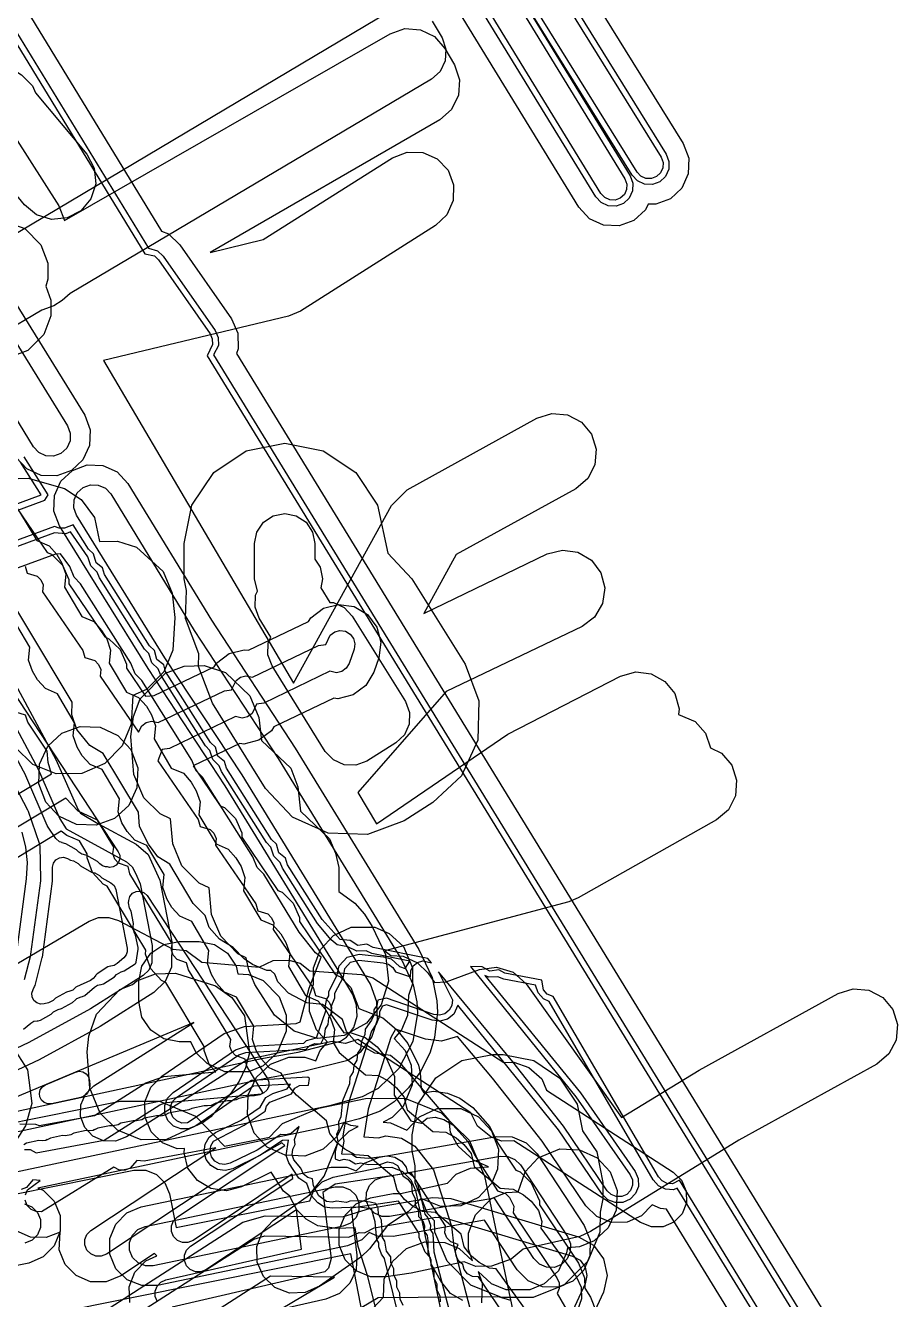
# Model space of a CAD drawing. Header units: metres. Extents: x 3158 to 3711, y 9867 to 11440.
# Drawn here: x 3668 to 3711.4, y 11288.4 to 11351.9 of the extents above; entities that cross this region are included whole.
import ezdxf

# ---------------------------------------------------------------- set-up
doc = ezdxf.new("R2010")
doc.units = ezdxf.units.M
for name, color, linetype in [('AI_GREENING_ALLOWED_ZONE', 4, 'Continuous'), ('AI_GREENING_EXCLUSIONS', 1, 'Continuous'), ('AI_GREENING_LAWN', 82, 'Continuous')]:
    doc.layers.add(name, color=color, linetype=linetype)

msp = doc.modelspace()

# ---------------------------------------------------------------- linework, layer by layer
at = {"layer": 'AI_GREENING_ALLOWED_ZONE'}
msp.add_lwpolyline([(3669.308, 11298.176), (3669.125, 11298.171), (3668.952, 11298.233), (3668.813, 11298.353), (3668.726, 11298.515), (3668.704, 11298.697), (3668.75, 11298.875), (3668.856, 11299.025), (3669.009, 11299.126), (3670.503, 11299.754), (3670.685, 11299.793), (3670.87, 11299.762), (3671.03, 11299.665), (3671.143, 11299.517), (3671.194, 11299.337), (3671.217, 11299.09), (3671.196, 11298.899), (3671.106, 11298.729), (3671.051, 11298.662), (3670.925, 11298.552), (3670.769, 11298.49), (3669.308, 11298.176)], close=True, dxfattribs=at)
at = {"layer": 'AI_GREENING_EXCLUSIONS'}
for points in [[(3671.122, 11387.85), (3697.853, 11344.213), (3697.947, 11343.957), (3697.936, 11343.684), (3697.822, 11343.436), (3697.621, 11343.251), (3697.365, 11343.156), (3697.092, 11343.167), (3696.844, 11343.282), (3696.658, 11343.483), (3669.926, 11387.121)], [(3687.081, 11366.114), (3699.906, 11345.451), (3700.043, 11345.085), (3700.03, 11344.695), (3699.869, 11344.34), (3699.584, 11344.074), (3699.219, 11343.937), (3698.829, 11343.95), (3698.473, 11344.111), (3698.207, 11344.396), (3690.211, 11357.278), (3698.109, 11344.37), (3698.243, 11344.004), (3698.228, 11343.614), (3698.064, 11343.26), (3697.777, 11342.995), (3697.411, 11342.86), (3697.021, 11342.876), (3696.667, 11343.039), (3696.403, 11343.326), (3669.824, 11386.715)], [(3687.932, 11366.639), (3700.756, 11345.978), (3701.03, 11345.247), (3701.004, 11344.468), (3700.681, 11343.757), (3700.111, 11343.224), (3699.381, 11342.95), (3699.007, 11342.962), (3698.873, 11342.671), (3698.299, 11342.142), (3697.567, 11341.872), (3696.787, 11341.904), (3696.079, 11342.231), (3695.55, 11342.804), (3669.48, 11385.362)], [(3686.826, 11365.956), (3699.651, 11345.292), (3699.747, 11345.037), (3699.738, 11344.764), (3699.625, 11344.515), (3699.426, 11344.329), (3699.17, 11344.233), (3698.897, 11344.242), (3698.648, 11344.355), (3698.462, 11344.554), (3685.633, 11365.223)], [(3654.895, 11363.411), (3667.479, 11349.606), (3667.811, 11349.389), (3668.368, 11348.843), (3668.511, 11348.507), (3671.076, 11345.443), (3671.438, 11344.751), (3671.508, 11343.974), (3671.275, 11343.229), (3670.774, 11342.631), (3670.083, 11342.269), (3669.306, 11342.199), (3668.561, 11342.432), (3667.962, 11342.932), (3665.91, 11345.415), (3665.467, 11345.876), (3665.214, 11346.018), (3664.679, 11346.74), (3649.864, 11362.992)], [(3654.895, 11363.411), (3667.479, 11349.606), (3667.811, 11349.389), (3668.368, 11348.843), (3668.511, 11348.507), (3671.076, 11345.443), (3671.438, 11344.751), (3671.508, 11343.974), (3671.275, 11343.229), (3670.774, 11342.631), (3670.083, 11342.269), (3669.306, 11342.199), (3668.561, 11342.432), (3667.962, 11342.932), (3665.91, 11345.415), (3665.467, 11345.876), (3665.214, 11346.018), (3664.679, 11346.74), (3649.864, 11362.992)], [(3660.048, 11363.243), (3673.96, 11340.478), (3674.432, 11340.383), (3674.629, 11340.193), (3677.204, 11336.502), (3677.313, 11336.252), (3677.319, 11335.978), (3677.057, 11335.409), (3706.513, 11287.35)], [(3660.431, 11363.191), (3674.13, 11340.775), (3674.593, 11340.635), (3674.875, 11340.365), (3677.45, 11336.673), (3677.606, 11336.316), (3677.614, 11335.926), (3677.38, 11335.456), (3706.768, 11287.507)], [(3661.59, 11363.213), (3674.791, 11341.611), (3675.132, 11341.478), (3675.695, 11340.937), (3678.27, 11337.245), (3678.583, 11336.531), (3678.599, 11335.75), (3678.51, 11335.525), (3707.621, 11288.03)], [(3656.335, 11356.117), (3670.961, 11332.449), (3671.232, 11331.718), (3671.203, 11330.938), (3670.877, 11330.229), (3670.305, 11329.698), (3669.574, 11329.427), (3668.794, 11329.456), (3668.084, 11329.782), (3667.554, 11330.354), (3660.903, 11341.262), (3653.209, 11353.662)], [(3655.486, 11355.589), (3670.109, 11331.925), (3670.245, 11331.56), (3670.23, 11331.17), (3670.067, 11330.815), (3669.781, 11330.55), (3669.415, 11330.414), (3669.026, 11330.429), (3668.671, 11330.592), (3668.406, 11330.878), (3661.754, 11341.786), (3654.059, 11354.19)], [(3664.485, 11339.695), (3686.196, 11352.589)], [(3688.251, 11352.063), (3688.746, 11351.229), (3688.94, 11350.677), (3688.908, 11350.092), (3688.655, 11349.564), (3688.22, 11349.173), (3670.235, 11338.518), (3669.847, 11338.155), (3669.422, 11337.891), (3668.834, 11337.687), (3666.741, 11336.447)], [(3665.396, 11349.56), (3669.677, 11342.869), (3669.958, 11342.142), (3686.159, 11351.443), (3686.897, 11351.694), (3687.676, 11351.643), (3688.376, 11351.298), (3688.891, 11350.711), (3689.364, 11349.893), (3689.615, 11349.154), (3689.564, 11348.375), (3689.219, 11347.675), (3688.632, 11347.16), (3677.201, 11340.557), (3679.85, 11341.193), (3686.284, 11345.269), (3687.012, 11345.55), (3687.792, 11345.531), (3688.506, 11345.215), (3689.044, 11344.65), (3689.325, 11343.922), (3689.306, 11343.142), (3688.99, 11342.428), (3688.425, 11341.89), (3681.71, 11337.636), (3681.106, 11337.38), (3671.89, 11335.169), (3681.35, 11319.117), (3686.224, 11327.951), (3687.01, 11328.736), (3693.472, 11332.297), (3694.216, 11332.533), (3694.993, 11332.467), (3695.686, 11332.108), (3696.189, 11331.511), (3696.425, 11330.767), (3696.358, 11329.989), (3695.999, 11329.297), (3695.403, 11328.794), (3689.447, 11325.512), (3687.834, 11322.589), (3693.985, 11325.544), (3694.741, 11325.738), (3695.513, 11325.628), (3696.185, 11325.231), (3696.654, 11324.607), (3696.848, 11323.852), (3696.738, 11323.079), (3696.341, 11322.407), (3695.717, 11321.939), (3688.96, 11318.692), (3684.563, 11313.669), (3685.478, 11312.116), (3692.017, 11316.573), (3697.636, 11319.458), (3698.387, 11319.672), (3699.162, 11319.582), (3699.844, 11319.203), (3700.329, 11318.592), (3700.543, 11317.842), (3700.511, 11317.561), (3701.347, 11317.208), (3701.862, 11316.621), (3702.107, 11315.901), (3702.657, 11315.623), (3703.166, 11315.031), (3703.409, 11314.29), (3703.351, 11313.512), (3702.999, 11312.815), (3702.407, 11312.306), (3695.527, 11308.423), (3695.059, 11308.232), (3685.896, 11305.791), (3686.196, 11305.565), (3686.816, 11305.53), (3687.519, 11305.191), (3688.046, 11304.698), (3688.365, 11304.222), (3688.954, 11304.244), (3690.608, 11304.86), (3691.462, 11304.98), (3692.286, 11304.729), (3692.929, 11304.155), (3697.672, 11297.491), (3701.545, 11299.846), (3708.464, 11303.659), (3709.208, 11303.895), (3709.985, 11303.828), (3710.678, 11303.469), (3711.181, 11302.872), (3711.417, 11302.128), (3711.35, 11301.351), (3710.991, 11300.658), (3710.395, 11300.155), (3703.513, 11296.363), (3696.139, 11291.826), (3695.604, 11291.563), (3692.779, 11290.943), (3692.187, 11290.444), (3691.216, 11290.094), (3690.436, 11290.081), (3689.854, 11290.311), (3687.206, 11289.738), (3685.974, 11289.568), (3685.194, 11289.568), (3684.472, 11289.866), (3683.92, 11290.417), (3683.621, 11291.138), (3683.62, 11291.918), (3683.919, 11292.639), (3684.47, 11293.192), (3685.191, 11293.491), (3686.32, 11293.716), (3686.679, 11293.717), (3689.012, 11294.221), (3689.444, 11294.668), (3690.16, 11294.979), (3691.061, 11295.045), (3690.316, 11295.366), (3689.553, 11296.06), (3689.176, 11296.744), (3689.107, 11297.366), (3686.754, 11300.12), (3686.175, 11300.572), (3685.41, 11300.694), (3684.511, 11301.2), (3683.991, 11301.782), (3683.785, 11302.373), (3682.793, 11303.111), (3682.024, 11303.208), (3681.108, 11303.683), (3680.569, 11304.247), (3680.425, 11304.621), (3680.218, 11304.807), (3680.025, 11304.809), (3679.306, 11305.113), (3678.893, 11305.394), (3678.345, 11305.952), (3677.669, 11306.366), (3677.159, 11306.956), (3676.962, 11307.551), (3676.365, 11308.151), (3675.192, 11310.101), (3674.596, 11310.464), (3674.135, 11311.095), (3673.682, 11311.973), (3673.634, 11312.693), (3671.885, 11315.605), (3671.221, 11316.005), (3670.577, 11316.81), (3670.313, 11317.545), (3670.343, 11318.17), (3665.914, 11325.54)], [(3663.048, 11326.036), (3668.974, 11328.224), (3669.151, 11328.484), (3667.948, 11330.381)], [(3666.27, 11297.523), (3679.769, 11300.423), (3679.769, 11300.423), (3679.769, 11300.423), (3679.769, 11300.423), (3679.769, 11300.423), (3681.58, 11300.754), (3683.698, 11301.301), (3683.994, 11301.492), (3684.353, 11301.969), (3684.527, 11302.54), (3684.495, 11303.081), (3684.314, 11303.62), (3683.717, 11304.618), (3677.956, 11314.008), (3674.116, 11319.839), (3669.706, 11326.951), (3669.432, 11327.682), (3669.459, 11328.462), (3669.782, 11329.172), (3670.352, 11329.705), (3671.083, 11329.978), (3671.863, 11329.952), (3672.573, 11329.629), (3673.106, 11329.058), (3677.265, 11322.255), (3681.445, 11315.882), (3687.595, 11305.85), (3688.252, 11304.455), (3688.49, 11303.3), (3688.518, 11302.735), (3688.371, 11301.474), (3688.158, 11300.748), (3687.691, 11299.798), (3687.086, 11298.975), (3686.357, 11298.278), (3685.67, 11297.816), (3684.641, 11297.431), (3683.351, 11297.091), (3680.595, 11296.509), (3680.595, 11296.509), (3680.595, 11296.509), (3668.629, 11293.984), (3668.887, 11293.878), (3669.441, 11293.328), (3669.742, 11292.608), (3669.745, 11291.828), (3669.449, 11291.106), (3668.899, 11290.552), (3668.179, 11290.251), (3650.593, 11286.759)], [(3663.048, 11326.365), (3668.789, 11328.496), (3667.765, 11330.108)], [(3665.306, 11296.3), (3679.976, 11299.445), (3679.976, 11299.445), (3679.976, 11299.445), (3679.976, 11299.445), (3679.976, 11299.445), (3681.787, 11299.776), (3684.057, 11300.342), (3684.721, 11300.778), (3685.257, 11301.5), (3685.529, 11302.357), (3685.509, 11303.259), (3685.182, 11304.125), (3678.804, 11314.543), (3674.954, 11320.383), (3670.556, 11327.478), (3670.419, 11327.843), (3670.432, 11328.233), (3670.594, 11328.588), (3670.879, 11328.855), (3671.244, 11328.992), (3671.634, 11328.978), (3671.989, 11328.817), (3672.256, 11328.532), (3676.415, 11321.728), (3680.593, 11315.36), (3686.743, 11305.327), (3687.315, 11304.106), (3687.491, 11303.25), (3687.519, 11302.686), (3687.288, 11301.283), (3686.589, 11299.936), (3685.575, 11298.939), (3684.772, 11298.521), (3683.145, 11298.069), (3680.389, 11297.488), (3680.389, 11297.488), (3680.389, 11297.488), (3666.048, 11294.461)], [(3667.152, 11329.284), (3668.146, 11329.311), (3669.955, 11328.796), (3670.787, 11328.251), (3671.45, 11327.363), (3671.703, 11326.159), (3672.588, 11326.183), (3673.537, 11325.883), (3674.862, 11324.672), (3675.309, 11323.597), (3675.442, 11322.38), (3675.348, 11320.754), (3674.895, 11319.67), (3674.04, 11318.793), (3673.361, 11318.492), (3673.277, 11317.075), (3672.824, 11315.991), (3671.969, 11315.114), (3670.818, 11314.616), (3669.549, 11314.599), (3668.384, 11315.069), (3667.507, 11315.924)], [(3667.106, 11328.544), (3669.092, 11325.616), (3669.301, 11325.532), (3669.858, 11324.985), (3670.164, 11324.268), (3670.166, 11324.065), (3671.962, 11321.412), (3672.171, 11321.328), (3672.729, 11320.782), (3673.035, 11320.064), (3673.037, 11319.861), (3673.988, 11318.468), (3674.415, 11318.498), (3677.411, 11319.923), (3677.525, 11320.117), (3678.149, 11320.586), (3678.905, 11320.78), (3679.106, 11320.752), (3682.101, 11322.177), (3682.216, 11322.371), (3682.84, 11322.84), (3683.596, 11323.034), (3684.368, 11322.924), (3685.04, 11322.527), (3685.509, 11321.903), (3685.703, 11321.147), (3685.593, 11320.374), (3685.345, 11319.667), (3684.948, 11318.995), (3684.324, 11318.527), (3683.568, 11318.333), (3683.367, 11318.361), (3680.372, 11316.936), (3680.257, 11316.742), (3679.633, 11316.273), (3678.877, 11316.079), (3678.677, 11316.107), (3676.36, 11314.994), (3677.703, 11313.004), (3677.912, 11312.92), (3678.47, 11312.374), (3678.776, 11311.656), (3678.778, 11311.453), (3680.574, 11308.8), (3680.783, 11308.716), (3681.34, 11308.17), (3681.646, 11307.452), (3681.648, 11307.249), (3683.444, 11304.597), (3683.653, 11304.513), (3684.211, 11303.966), (3684.605, 11302.919), (3685.802, 11302.451), (3686.48, 11301.882), (3687.049, 11301.171), (3687.569, 11300.092), (3687.665, 11299.714), (3687.706, 11298.942), (3687.843, 11298.73), (3688.322, 11298.811), (3689.021, 11298.704), (3689.629, 11298.453), (3690.288, 11297.992), (3691.121, 11297.031), (3691.532, 11296.224), (3692.421, 11294.872), (3692.629, 11294.786), (3693.181, 11294.234), (3693.59, 11293.34), (3693.591, 11293.146), (3695.543, 11290.241), (3695.845, 11289.521), (3695.847, 11289.001), (3696.136, 11288.557), (3696.425, 11287.832)], [(3667.71, 11327.638), (3668.584, 11326.213), (3669.185, 11325.955), (3669.575, 11325.519), (3669.829, 11325.089), (3670.022, 11324.536), (3669.958, 11323.886), (3670.813, 11322.438), (3671.413, 11322.18), (3671.804, 11321.743), (3672.058, 11321.313), (3672.251, 11320.76), (3672.187, 11320.11), (3673.042, 11318.662), (3673.642, 11318.404), (3674.032, 11317.968), (3674.287, 11317.537), (3674.48, 11316.985), (3674.416, 11316.335), (3675.271, 11314.886), (3675.871, 11314.628), (3676.261, 11314.192), (3676.515, 11313.761), (3676.709, 11313.209), (3676.645, 11312.559), (3677.5, 11311.11), (3678.1, 11310.853), (3678.49, 11310.416), (3678.744, 11309.986), (3678.938, 11309.433), (3678.873, 11308.783), (3679.729, 11307.335), (3680.329, 11307.077), (3680.719, 11306.641), (3680.973, 11306.21), (3681.167, 11305.658), (3681.102, 11305.008), (3681.957, 11303.559), (3682.558, 11303.301), (3682.948, 11302.865), (3683.202, 11302.434), (3683.395, 11301.882), (3683.331, 11301.232), (3683.629, 11300.727), (3684.938, 11299.624), (3685.589, 11299.579), (3686.102, 11299.297), (3686.484, 11298.974), (3686.849, 11298.517), (3687.004, 11297.882), (3688.286, 11296.802), (3688.937, 11296.757), (3689.45, 11296.474), (3689.832, 11296.152), (3690.197, 11295.695), (3690.352, 11295.06), (3691.634, 11293.98), (3692.285, 11293.935), (3692.798, 11293.652), (3693.18, 11293.33), (3693.545, 11292.873), (3693.708, 11292.31), (3693.671, 11291.981), (3695.419, 11289.576), (3695.664, 11289.045), (3695.687, 11288.46), (3695.485, 11287.911)], [(3686.808, 11288.143), (3686.657, 11288.447), (3686.654, 11288.748), (3686.503, 11289.052), (3686.5, 11289.353), (3686.349, 11289.656), (3686.346, 11289.957), (3686.195, 11290.262), (3686.192, 11290.562), (3685.984, 11290.84), (3685.906, 11291.331), (3685.782, 11291.529), (3685.73, 11292.376), (3685.58, 11292.68), (3685.576, 11292.981), (3685.448, 11293.208), (3685.167, 11293.273), (3684.652, 11293.348), (3684.158, 11293.332), (3683.991, 11293.259), (3683.5, 11293.337), (3683.273, 11293.28), (3683.003, 11293.321), (3682.62, 11293.598), (3682.35, 11294.089), (3682.304, 11294.437), (3682.067, 11294.504), (3681.853, 11294.673), (3681.711, 11294.98), (3681.378, 11295.382), (3681.295, 11295.642), (3681.317, 11295.914), (3681.436, 11296.146), (3681.4, 11296.403), (3681.638, 11297.043), (3681.232, 11296.698), (3680.969, 11296.624), (3680.726, 11296.653), (3679.553, 11295.871), (3678.207, 11295.217), (3677.942, 11295.148), (3677.672, 11295.185), (3677.436, 11295.323), (3677.271, 11295.541), (3677.202, 11295.805), (3677.239, 11296.076), (3677.377, 11296.312), (3678.897, 11297.109), (3679.944, 11297.814), (3680.009, 11298.05), (3680.176, 11298.265), (3681.252, 11298.68), (3681.418, 11298.946), (3681.649, 11299.092), (3682.096, 11299.099), (3682.156, 11299.436), (3682.068, 11299.503), (3679.26, 11299.343), (3676.07, 11297.223), (3675.797, 11297.22), (3675.543, 11297.322), (3675.348, 11297.513), (3675.241, 11297.764), (3675.238, 11298.037), (3675.339, 11298.29), (3675.53, 11298.486), (3678.63, 11300.608), (3678.986, 11300.729), (3681.989, 11300.901), (3682.164, 11301.07), (3682.419, 11301.17), (3682.709, 11301.162), (3682.893, 11301.525), (3682.943, 11301.908), (3683.082, 11302.12), (3683.115, 11302.459), (3683.271, 11302.714), (3683.221, 11302.998), (3683.415, 11303.457), (3683.414, 11303.69), (3683.838, 11304.499), (3683.904, 11304.917), (3684.187, 11305.222), (3684.607, 11305.321), (3685.823, 11305.195), (3686.087, 11305.127), (3686.305, 11304.962), (3686.429, 11304.752), (3687.172, 11304.499), (3687.189, 11304.799), (3687.316, 11305.041), (3687.527, 11305.215), (3687.788, 11305.296), (3688.221, 11305.185), (3688.038, 11305.412), (3685.311, 11305.957), (3685.007, 11306.116), (3684.558, 11306.06), (3684.169, 11306.297), (3683.669, 11306.352), (3682.783, 11307.344), (3681.06, 11310.066), (3680.964, 11310.396), (3680.626, 11310.663), (3680.516, 11311.107), (3680.26, 11311.335), (3678.024, 11314.884), (3677.928, 11315.214), (3677.589, 11315.481), (3677.48, 11315.924), (3677.224, 11316.153), (3674.987, 11319.701), (3674.892, 11320.031), (3674.553, 11320.298), (3674.443, 11320.742), (3674.187, 11320.97), (3671.951, 11324.519), (3671.855, 11324.848), (3671.527, 11325.1), (3671.407, 11325.559), (3671.151, 11325.788), (3670.386, 11327.002), (3669.959, 11326.834), (3669.686, 11326.825), (3669.457, 11326.91), (3663.689, 11324.79)], [(3687.159, 11285.265), (3685.88, 11290.483), (3685.726, 11290.687), (3685.596, 11291.055), (3685.607, 11291.254), (3685.502, 11291.423), (3685.418, 11292.297), (3685.241, 11292.94), (3684.63, 11293.027), (3683.288, 11292.981), (3682.902, 11293.038), (3682.567, 11293.24), (3682.236, 11293.617), (3682.021, 11294.211), (3681.624, 11294.478), (3681.116, 11295.236), (3680.997, 11295.608), (3681.109, 11296.358), (3680.809, 11296.347), (3679.684, 11295.601), (3678.338, 11294.947), (3677.96, 11294.849), (3677.574, 11294.902), (3677.237, 11295.099), (3677.001, 11295.41), (3676.903, 11295.788), (3676.956, 11296.174), (3677.153, 11296.511), (3677.464, 11296.746), (3678.747, 11297.369), (3679.692, 11298.006), (3679.98, 11298.492), (3680.319, 11298.685), (3681.046, 11298.928), (3681.205, 11299.153), (3679.36, 11299.048), (3676.491, 11297.083), (3676.132, 11296.93), (3675.742, 11296.925), (3675.38, 11297.07), (3675.101, 11297.343), (3674.947, 11297.702), (3674.943, 11298.092), (3675.088, 11298.454), (3675.361, 11298.733), (3678.46, 11300.856), (3678.968, 11301.029), (3681.869, 11301.194), (3682.002, 11301.323), (3682.493, 11301.463), (3682.957, 11302.802), (3682.922, 11303.005), (3683.006, 11303.386), (3683.12, 11303.549), (3683.12, 11303.748), (3683.531, 11304.596), (3683.634, 11305.048), (3684.033, 11305.479), (3684.63, 11305.62), (3685.84, 11305.495), (3686.217, 11305.397), (3686.623, 11305.003), (3686.912, 11304.905), (3687.143, 11305.279), (3685.252, 11305.663), (3684.97, 11305.782), (3684.498, 11305.766), (3684.059, 11305.99), (3683.528, 11306.087), (3683.226, 11306.334), (3682.551, 11307.153), (3680.806, 11309.907), (3680.698, 11310.189), (3680.377, 11310.496), (3680.222, 11310.948), (3680.006, 11311.175), (3677.77, 11314.724), (3677.662, 11315.006), (3677.341, 11315.313), (3677.186, 11315.765), (3676.97, 11315.993), (3674.734, 11319.541), (3674.625, 11319.824), (3674.304, 11320.13), (3674.149, 11320.583), (3673.934, 11320.81), (3671.697, 11324.359), (3671.589, 11324.641), (3671.268, 11324.948), (3671.113, 11325.4), (3670.256, 11326.646), (3670.028, 11326.542), (3669.465, 11326.593), (3663.815, 11324.516)], [(3686.21, 11284.952), (3685.041, 11289.625), (3684.567, 11291.067), (3684.43, 11291.998), (3683.494, 11291.972), (3682.563, 11292.097), (3681.991, 11292.436), (3681.518, 11292.891), (3681.152, 11293.602), (3680.864, 11293.829), (3680.236, 11294.768), (3678.774, 11294.048), (3678.019, 11293.85), (3677.246, 11293.957), (3676.573, 11294.351), (3676.102, 11294.973), (3675.904, 11295.728), (3675.934, 11295.947), (3675.558, 11295.942), (3674.833, 11296.233), (3674.275, 11296.778), (3673.969, 11297.496), (3673.96, 11298.276), (3674.25, 11299), (3674.796, 11299.558), (3677.895, 11301.681), (3678.912, 11302.027), (3681.488, 11302.174), (3681.687, 11302.252), (3682.138, 11303.94), (3682.729, 11305.473), (3682.454, 11305.698), (3681.631, 11306.723), (3679.87, 11309.61), (3679.548, 11309.937), (3679.326, 11310.468), (3676.833, 11314.427), (3676.512, 11314.754), (3676.289, 11315.285), (3673.797, 11319.245), (3673.475, 11319.571), (3673.253, 11320.103), (3670.76, 11324.062), (3670.439, 11324.389), (3670.217, 11324.92), (3669.763, 11325.551), (3669.505, 11325.543), (3664.237, 11323.606)], [(3667.993, 11324.941), (3668.101, 11324.59), (3668.59, 11324.444), (3668.785, 11324.252), (3668.892, 11324.001), (3668.867, 11323.661), (3670.864, 11320.737), (3670.972, 11320.386), (3671.46, 11320.24), (3671.655, 11320.049), (3671.762, 11319.797), (3671.738, 11319.457), (3673.635, 11316.679), (3673.803, 11316.996), (3674.021, 11317.16), (3674.286, 11317.228), (3674.618, 11317.153), (3677.912, 11318.736), (3678.276, 11318.79), (3678.494, 11319.25), (3678.712, 11319.414), (3678.977, 11319.482), (3679.309, 11319.407), (3682.603, 11320.989), (3682.967, 11321.043), (3683.185, 11321.504), (3683.403, 11321.668), (3683.668, 11321.736), (3683.938, 11321.697), (3684.173, 11321.558), (3684.337, 11321.34), (3684.405, 11321.075), (3684.367, 11320.805), (3684.118, 11320.098), (3683.979, 11319.863), (3683.761, 11319.699), (3683.497, 11319.631), (3683.164, 11319.706), (3679.87, 11318.123), (3679.507, 11318.069), (3679.289, 11317.609), (3679.07, 11317.445), (3678.806, 11317.377), (3678.473, 11317.452), (3675.18, 11315.87), (3674.816, 11315.816), (3674.608, 11315.253), (3676.605, 11312.33), (3676.713, 11311.978), (3677.201, 11311.832), (3677.396, 11311.641), (3677.503, 11311.39), (3677.479, 11311.05), (3679.475, 11308.126), (3679.583, 11307.774), (3680.072, 11307.628), (3680.267, 11307.437), (3680.374, 11307.186), (3680.349, 11306.846), (3682.346, 11303.922), (3682.454, 11303.571), (3682.942, 11303.424), (3683.137, 11303.233), (3683.244, 11302.982), (3683.22, 11302.642), (3683.853, 11301.715), (3684.167, 11301.721), (3684.917, 11301.47), (3685.516, 11301.009), (3685.985, 11300.424), (3686.376, 11299.538), (3686.371, 11298.611), (3687.198, 11297.334), (3687.705, 11297.211), (3688.015, 11297.466), (3688.406, 11297.508), (3688.83, 11297.397), (3689.292, 11297.13), (3690.054, 11296.288), (3690.362, 11295.633), (3691.502, 11293.839), (3691.907, 11293.705), (3692.101, 11293.512), (3692.316, 11293.081), (3692.293, 11292.748), (3694.465, 11289.514), (3694.571, 11289.262), (3694.572, 11288.989), (3694.469, 11288.737), (3695.146, 11287.595)], [(3692.992, 11287.813), (3691.437, 11289.953), (3691.437, 11289.953), (3691.115, 11289.989), (3690.602, 11290.271), (3690.22, 11290.594), (3689.854, 11291.051), (3689.7, 11291.686), (3688.418, 11292.766), (3687.767, 11292.811), (3687.254, 11293.094), (3686.872, 11293.416), (3686.506, 11293.873), (3686.352, 11294.508), (3685.07, 11295.589), (3684.418, 11295.633), (3683.906, 11295.916), (3683.524, 11296.238), (3683.158, 11296.696), (3683.004, 11297.33), (3681.5, 11298.598), (3681.175, 11298.982), (3680.748, 11299.707), (3680.147, 11299.965), (3679.757, 11300.401), (3679.503, 11300.831), (3679.31, 11301.384), (3679.374, 11302.034), (3678.519, 11303.482), (3677.919, 11303.74), (3677.528, 11304.177), (3677.274, 11304.607), (3677.081, 11305.16), (3677.145, 11305.81), (3676.29, 11307.258), (3675.69, 11307.516), (3675.3, 11307.952), (3675.045, 11308.383), (3674.852, 11308.935), (3674.916, 11309.585), (3674.061, 11311.034), (3673.461, 11311.292), (3673.071, 11311.728), (3672.817, 11312.159), (3672.623, 11312.711), (3672.687, 11313.361), (3671.832, 11314.81), (3671.232, 11315.067), (3670.842, 11315.504), (3670.588, 11315.934), (3670.394, 11316.487), (3670.459, 11317.137), (3669.603, 11318.585), (3669.003, 11318.843), (3668.613, 11319.279), (3668.359, 11319.71), (3668.165, 11320.262), (3668.23, 11320.912), (3667.375, 11322.361)], [(3666.56, 11320.809), (3669.528, 11315.306), (3670.635, 11312.801), (3670.756, 11312.649), (3671.609, 11312.121), (3673.525, 11311.099), (3674.117, 11310.59), (3674.699, 11309.316), (3675.295, 11306.241), (3675.286, 11304.974), (3674.971, 11304.26), (3674.406, 11303.721), (3671.734, 11302.03), (3668.69, 11300.365), (3667.062, 11299.604)], [(3665.658, 11320.405), (3668.647, 11314.834), (3669.732, 11312.361), (3670.042, 11311.863), (3673.034, 11310.227), (3673.33, 11309.973), (3673.507, 11309.625), (3673.718, 11309.126), (3674.314, 11306.051), (3674.31, 11305.192), (3674.152, 11304.835), (3673.87, 11304.566), (3671.254, 11302.908), (3668.178, 11301.226), (3666.615, 11300.499)], [(3663.615, 11311.183), (3669.308, 11314.599), (3669.14, 11315.169), (3669.094, 11315.728), (3668.128, 11317.166), (3668.022, 11317.519), (3667.536, 11317.669)], [(3667.97, 11295.899), (3668.243, 11295.896), (3668.545, 11295.737), (3671.93, 11296.369), (3674.707, 11298.128), (3675.017, 11298.233), (3679.756, 11298.667), (3679.829, 11298.743), (3679.038, 11300.045), (3678.949, 11300.402), (3678.469, 11300.573), (3678.285, 11300.775), (3678.191, 11301.031), (3678.233, 11301.37), (3676.125, 11304.838), (3676.036, 11305.194), (3675.556, 11305.366), (3675.372, 11305.567), (3675.278, 11305.824), (3675.32, 11306.162), (3673.212, 11309.63), (3673.123, 11309.987), (3672.643, 11310.159), (3672.459, 11310.36), (3672.365, 11310.617), (3672.407, 11310.955), (3671.595, 11312.29), (3670.63, 11312.735), (3670.018, 11313.393), (3664.336, 11309.982)], [(3667.731, 11297.177), (3668.512, 11297.168), (3668.698, 11297.088), (3671.445, 11297.601), (3674.011, 11299.226), (3674.899, 11299.528), (3677.481, 11299.765), (3677.174, 11300.1), (3676.906, 11300.833), (3676.915, 11301.035), (3674.993, 11304.222), (3674.788, 11304.317), (3674.261, 11304.892), (3673.993, 11305.625), (3674.002, 11305.828), (3672.08, 11309.015), (3671.875, 11309.11), (3671.348, 11309.685), (3671.08, 11310.418), (3671.089, 11310.621), (3670.695, 11311.268), (3670.076, 11311.537), (3669.794, 11311.742), (3665.004, 11308.868)], [(3667.58, 11305.728), (3668.067, 11309.38), (3668.112, 11310.188), (3668.038, 11310.949), (3667.847, 11311.69)], [(3664.696, 11303.447), (3671.183, 11307.264), (3671.655, 11307.443), (3672.16, 11307.455), (3672.64, 11307.299), (3675.348, 11305.879), (3676.009, 11305.803), (3676.798, 11305.219), (3679.638, 11304.972), (3680.335, 11305.309), (3681.127, 11305.327), (3681.692, 11305.172), (3682.167, 11304.79), (3684.736, 11304.605), (3685.3, 11304.45), (3691.823, 11300.237), (3692.314, 11300.256), (3693.066, 11299.981), (3693.719, 11299.423), (3693.951, 11298.859), (3700.252, 11294.779), (3700.672, 11294.371), (3700.904, 11293.834), (3700.912, 11293.249), (3700.696, 11292.705), (3700.288, 11292.285), (3699.751, 11292.053), (3699.166, 11292.045), (3698.622, 11292.261), (3692.328, 11296.336), (3691.712, 11296.314), (3691.168, 11296.53), (3690.509, 11297.062), (3690.179, 11297.728), (3684.548, 11301.374), (3683.935, 11301.182), (3683.278, 11301.285), (3679.077, 11300.384), (3673.034, 11296.536), (3672.489, 11296.324), (3671.904, 11296.337), (3671.368, 11296.573), (3670.963, 11296.996), (3670.751, 11297.542), (3670.764, 11298.127), (3671, 11298.662), (3671.423, 11299.067), (3676.389, 11302.229), (3666.648, 11298.133)], [(3704.887, 11287.323), (3700.567, 11294.367), (3700.219, 11294.198), (3699.947, 11294.215), (3699.701, 11294.334), (3699.52, 11294.539), (3694.272, 11303.519), (3693.973, 11303.641), (3693.792, 11303.846), (3693.717, 11304.332), (3691.872, 11304.683), (3691.566, 11304.838), (3691.128, 11304.775), (3690.74, 11304.995), (3690.165, 11305.008), (3695.41, 11298.527), (3698.113, 11294.643), (3698.223, 11294.393), (3698.228, 11294.12), (3698.128, 11293.865), (3697.938, 11293.669), (3697.688, 11293.559), (3697.415, 11293.554), (3697.161, 11293.654), (3696.964, 11293.844), (3694.791, 11297.056), (3692.269, 11300.262), (3688.577, 11304.744), (3689.268, 11303.351), (3689.24, 11303.074), (3689.106, 11302.831), (3688.889, 11302.659), (3688.621, 11302.585), (3688.346, 11302.62), (3685.978, 11303.427), (3685.552, 11303.337), (3685.495, 11303.064), (3685.345, 11302.85), (3685.346, 11302.591), (3685.242, 11302.338), (3684.922, 11301.884), (3684.908, 11301.612), (3684.733, 11301.29), (3684.683, 11300.907), (3684.544, 11300.695), (3684.511, 11300.356), (3684.355, 11300.1), (3684.322, 11299.761), (3684.166, 11299.506), (3684.133, 11299.168), (3683.788, 11298.316), (3683.713, 11297.534), (3683.593, 11297.258), (3683.606, 11296.919), (3683.486, 11296.643), (3683.56, 11296.288), (3683.431, 11295.808), (3683.426, 11295.434), (3683.627, 11295.356), (3683.879, 11295.419), (3684.149, 11295.378), (3684.441, 11295.191), (3684.709, 11295.243), (3685.063, 11295.15), (3685.7, 11295.166), (3686.026, 11295.28), (3686.296, 11295.241), (3686.531, 11295.102), (3686.808, 11294.576), (3687.052, 11294.42), (3687.22, 11294.178), (3687.263, 11293.754), (3687.414, 11293.448), (3687.417, 11293.149), (3687.568, 11292.844), (3687.575, 11292.573), (3687.788, 11292.355), (3687.879, 11292.097), (3687.865, 11291.837), (3688.003, 11291.617), (3688.048, 11291.348), (3688.032, 11290.73), (3688.183, 11290.427), (3688.186, 11290.126), (3688.337, 11289.822), (3688.34, 11289.521), (3688.491, 11289.217), (3688.494, 11288.916), (3688.645, 11288.612), (3688.648, 11288.311)], [(3704.446, 11287.469), (3700.458, 11293.97), (3700.26, 11293.901), (3699.87, 11293.925), (3699.52, 11294.095), (3699.261, 11294.387), (3694.073, 11303.266), (3693.792, 11303.402), (3693.533, 11303.694), (3693.407, 11304.086), (3691.816, 11304.388), (3691.53, 11304.504), (3691.068, 11304.481), (3690.873, 11304.558), (3695.643, 11298.716), (3698.36, 11294.814), (3698.516, 11294.457), (3698.523, 11294.066), (3698.38, 11293.703), (3698.11, 11293.422), (3697.752, 11293.266), (3697.362, 11293.259), (3696.999, 11293.402), (3696.718, 11293.672), (3694.544, 11296.885), (3689.537, 11303.094), (3689.336, 11302.638), (3689.025, 11302.391), (3688.643, 11302.285), (3688.249, 11302.336), (3685.978, 11303.11), (3685.791, 11303.041), (3685.64, 11302.758), (3685.64, 11302.533), (3685.492, 11302.172), (3685.229, 11301.787), (3684.095, 11298.219), (3683.804, 11296.588), (3683.858, 11296.323), (3683.745, 11295.689), (3684.25, 11295.661), (3684.487, 11295.518), (3685.085, 11295.471), (3686.009, 11295.579), (3686.396, 11295.524), (3686.731, 11295.326), (3686.966, 11295.014), (3687.019, 11294.808), (3687.342, 11294.548), (3687.526, 11294.215), (3687.885, 11292.688), (3688.046, 11292.508), (3688.176, 11292.14), (3688.164, 11291.914), (3688.283, 11291.724), (3688.344, 11290.81), (3689.578, 11286.049)], [(3702.975, 11287.954), (3699.917, 11292.939), (3699.617, 11292.957), (3699.213, 11293.154), (3698.681, 11292.601), (3697.965, 11292.289), (3697.185, 11292.275), (3696.459, 11292.56), (3695.897, 11293.102), (3693.723, 11296.314), (3691.258, 11299.445), (3689.51, 11301.525), (3688.714, 11301.288), (3687.927, 11301.39), (3686.439, 11301.896), (3686.205, 11301.477), (3685.072, 11297.909), (3684.851, 11296.536), (3685.59, 11296.484), (3685.954, 11296.578), (3686.727, 11296.468), (3687.399, 11296.071), (3688.321, 11294.881), (3689.218, 11292.079), (3689.337, 11291.063), (3690.528, 11286.479)], [(3666.797, 11297.113), (3672.726, 11298.304), (3674.677, 11298.308), (3676.48, 11297.565), (3677.912, 11296.07), (3680.158, 11296.522), (3680.814, 11297.19), (3682.61, 11297.953), (3684.945, 11298.439), (3686.893, 11298.457), (3688.7, 11297.729), (3690.091, 11296.366), (3690.857, 11294.574), (3692.533, 11286.617)], [(3674.582, 11288.326), (3674.471, 11288.576), (3674.464, 11288.849), (3674.562, 11289.104), (3674.75, 11289.302), (3675, 11289.413), (3681.755, 11290.939), (3681.509, 11292.901), (3676.995, 11289.917), (3676.742, 11289.814), (3676.469, 11289.815), (3676.217, 11289.921), (3676.025, 11290.115), (3675.921, 11290.368), (3675.923, 11290.641), (3676.029, 11290.893), (3676.223, 11291.085), (3681.314, 11294.45), (3681.287, 11294.668), (3676.354, 11291.379), (3676.101, 11291.274), (3675.828, 11291.274), (3675.576, 11291.379), (3675.383, 11291.573), (3675.279, 11291.825), (3675.279, 11292.098), (3675.384, 11292.35), (3675.577, 11292.543), (3680.915, 11296.103), (3680.775, 11296.237), (3678.291, 11294.831), (3672.041, 11290.698), (3671.788, 11290.594), (3671.515, 11290.596), (3671.263, 11290.701), (3671.071, 11290.895), (3670.968, 11291.148), (3670.969, 11291.421), (3671.075, 11291.673), (3671.269, 11291.865), (3677.495, 11295.983), (3673.924, 11295.317), (3673.559, 11295.359), (3673.228, 11294.971), (3672.975, 11294.87), (3672.701, 11294.873), (3672.414, 11295.018), (3668.814, 11292.801), (3668.541, 11292.808), (3668.291, 11292.918), (3668.103, 11293.116), (3668.005, 11293.371)], [(3685.293, 11287.968), (3685.83, 11288.556), (3685.869, 11289.442), (3685.869, 11289.442), (3686.278, 11290.324), (3686.977, 11290.971), (3687.894, 11291.312), (3688.88, 11291.273), (3689.603, 11290.971), (3690.266, 11290.359), (3690.064, 11290.944), (3690.064, 11291.736), (3690.405, 11292.653), (3691.211, 11293.459), (3691.934, 11293.761), (3692.54, 11293.8), (3692.881, 11294.783), (3693.528, 11295.482), (3694.604, 11295.93), (3695.59, 11295.891), (3696.472, 11295.482), (3697.119, 11294.783), (3697.46, 11293.866), (3697.421, 11292.88), (3697.012, 11291.998), (3696.313, 11291.351), (3695.59, 11291.049), (3694.984, 11291.01), (3694.945, 11290.75), (3694.536, 11289.868), (3693.837, 11289.221), (3693.114, 11288.919), (3691.934, 11288.919), (3691.211, 11289.221), (3690.548, 11289.833), (3690.75, 11289.248), (3690.711, 11288.262)], [(3667.487, 11293.682), (3673.415, 11294.873), (3674, 11294.874), (3674.541, 11294.651), (3674.956, 11294.238), (3675.181, 11293.698), (3675.518, 11292.02), (3682.162, 11293.354), (3682.374, 11293.88), (3682.785, 11294.297), (3683.323, 11294.526), (3685.658, 11295.012), (3686.243, 11295.018), (3686.785, 11294.799), (3687.202, 11294.39), (3687.432, 11293.853), (3689.108, 11285.896)], [(3692.064, 11287.346), (3690.567, 11289.559), (3690.255, 11289.581), (3690.017, 11289.715), (3689.848, 11289.93), (3689.779, 11290.181), (3689.578, 11290.345), (3689.449, 11290.586), (3689.421, 11290.858), (3689.547, 11291.176), (3689.181, 11291.308), (3688.991, 11291.504), (3688.89, 11291.758), (3688.922, 11292.097), (3687.207, 11294.746), (3683.428, 11294.169), (3682.812, 11293.762), (3683.223, 11290.483), (3683.102, 11289.994), (3682.918, 11289.815), (3675.308, 11288.047)], [(3668.011, 11293.644), (3668.122, 11293.894), (3668.745, 11294.351), (3668.387, 11294.394), (3668.057, 11294.006), (3667.803, 11293.905)], [(3671.77, 11287.746), (3678.84, 11292.287), (3679.95, 11292.604), (3683.8, 11292.547), (3685.192, 11292.981), (3688.266, 11293.512), (3689.181, 11293.456), (3695.535, 11291.55), (3696.279, 11291.138), (3696.784, 11290.454), (3696.96, 11289.623), (3696.775, 11288.793), (3691.03, 11276.4)], [(3667.973, 11293.192), (3668.335, 11293.045), (3668.611, 11292.77), (3668.762, 11292.41), (3668.763, 11292.02), (3668.616, 11291.658), (3668.341, 11291.382), (3667.981, 11291.231)], [(3689.778, 11288.386), (3689.169, 11288.729), (3688.688, 11289.344), (3688.205, 11290.206), (3688.174, 11290.515), (3687.9, 11290.798), (3687.611, 11291.523), (3687.614, 11291.726), (3686.572, 11293.334), (3684.221, 11292.975), (3684.513, 11290.645), (3684.47, 11289.914), (3684.166, 11289.247), (3683.642, 11288.735), (3682.969, 11288.445), (3675.595, 11286.779)], [(3672.31, 11286.904), (3679.38, 11291.445), (3679.935, 11291.604), (3684.111, 11291.542), (3684.625, 11291.777), (3684.89, 11291.753), (3685.362, 11291.996), (3688.436, 11292.526), (3688.893, 11292.499), (3695.248, 11290.592), (3695.62, 11290.386), (3695.872, 11290.044), (3695.96, 11289.628), (3695.868, 11289.214), (3690.123, 11276.821)], [(3673.203, 11288.289), (3673.183, 11289.07), (3673.463, 11289.798), (3674, 11290.364), (3674.546, 11290.606), (3674.432, 11290.72), (3672.758, 11289.613), (3672.036, 11289.318), (3671.255, 11289.322), (3670.536, 11289.624), (3669.987, 11290.178), (3669.692, 11290.901), (3669.742, 11291.792), (3669.037, 11291.52), (3668.256, 11291.539), (3667.543, 11291.855)], [(3686.217, 11280.314), (3684.213, 11290.707), (3636.297, 11281.079)], [(3677.552, 11286.082), (3683.387, 11289.552), (3680.207, 11289.599), (3673.391, 11285.222)], [(3692.175, 11288.382), (3691.551, 11288.569), (3685.569, 11288.524), (3678.575, 11284.363)]]:
    msp.add_lwpolyline(points, dxfattribs=at)
for points in [[(3664.543, 11340.934), (3665.19, 11341.633), (3666.072, 11342.042), (3667.058, 11342.081), (3667.975, 11341.74), (3668.781, 11340.934), (3669.122, 11340.017), (3669.122, 11339.225), (3669.021, 11338.882), (3669.27, 11338.186), (3669.27, 11337.394), (3668.929, 11336.477), (3668.123, 11335.671), (3667.206, 11335.33), (3666.22, 11335.369), (3665.338, 11335.778), (3664.691, 11336.477), (3664.35, 11337.394), (3664.35, 11338.186), (3664.451, 11338.529), (3664.202, 11339.225), (3664.202, 11340.017), (3664.543, 11340.934)], [(3676.647, 11320.568), (3675.985, 11322.34), (3676.034, 11323.72), (3675.917, 11324.312), (3675.917, 11326.062), (3676.297, 11327.976), (3677.381, 11329.598), (3679.003, 11330.682), (3680.917, 11331.062), (3682.83, 11330.682), (3684.452, 11329.598), (3685.536, 11327.976), (3686.049, 11325.585), (3687.247, 11324.308), (3689.897, 11320.054), (3690.585, 11318.229), (3690.523, 11316.279), (3689.72, 11314.501), (3688.297, 11313.167), (3686.854, 11312.268), (3685.029, 11311.579), (3683.079, 11311.641), (3681.301, 11312.445), (3679.966, 11313.867), (3677.316, 11318.12), (3676.628, 11319.946), (3676.647, 11320.568)], [(3680.08, 11320.519), (3680.099, 11321.104), (3680.234, 11321.402), (3679.645, 11322.351), (3679.439, 11322.901), (3679.46, 11323.487), (3679.557, 11323.699), (3679.417, 11324.312), (3679.417, 11326.062), (3679.531, 11326.636), (3679.856, 11327.123), (3680.343, 11327.448), (3680.917, 11327.562), (3681.491, 11327.448), (3681.977, 11327.123), (3682.302, 11326.636), (3682.417, 11326.062), (3682.417, 11325.291), (3682.687, 11324.886), (3682.802, 11324.312), (3682.711, 11323.858), (3683.162, 11323.13), (3683.342, 11323.125), (3683.876, 11322.884), (3684.276, 11322.457), (3686.926, 11318.203), (3687.133, 11317.656), (3687.114, 11317.071), (3686.873, 11316.538), (3686.446, 11316.137), (3685.003, 11315.238), (3684.456, 11315.032), (3683.871, 11315.05), (3683.337, 11315.291), (3682.937, 11315.718), (3680.287, 11319.971), (3680.08, 11320.519)], [(3677.734, 11306.514), (3677.281, 11307.598), (3677.161, 11308.923), (3676.656, 11309.151), (3675.801, 11310.028), (3675.348, 11311.112), (3675.235, 11312.368), (3674.714, 11312.603), (3673.904, 11313.413), (3673.406, 11314.564), (3673.261, 11316.464), (3673.391, 11317.462), (3673.73, 11318.337), (3674.989, 11319.616), (3675.92, 11319.966), (3676.914, 11319.993), (3677.964, 11319.641), (3679.188, 11318.482), (3679.635, 11317.407), (3679.766, 11316.253), (3681.216, 11314.884), (3681.577, 11313.955), (3681.71, 11312.735), (3683.149, 11311.37), (3683.449, 11310.66), (3683.604, 11309.941), (3683.603, 11308.75), (3684.408, 11308.168), (3684.889, 11307.611), (3685.267, 11307.001), (3685.94, 11305.608), (3686.078, 11304.28), (3685.719, 11303.109), (3684.985, 11302.192), (3683.879, 11301.569), (3682.551, 11301.431), (3681.38, 11301.79), (3680.409, 11302.588), (3679.425, 11304.122), (3679.124, 11304.842), (3679.001, 11305.448), (3678.589, 11305.637), (3677.734, 11306.514)], [(3671.73, 11316.921), (3672.612, 11316.512), (3673.259, 11315.813), (3673.6, 11314.896), (3673.561, 11313.91), (3673.152, 11313.028), (3672.453, 11312.381), (3671.536, 11312.04), (3670.55, 11312.079), (3669.668, 11312.488), (3669.021, 11313.187), (3668.68, 11314.104), (3668.719, 11315.09), (3669.128, 11315.972), (3669.827, 11316.619), (3670.744, 11316.96), (3671.73, 11316.921)], [(3683.533, 11296.56), (3682.834, 11295.913), (3681.917, 11295.572), (3680.931, 11295.611), (3680.049, 11296.02), (3679.402, 11296.719), (3679.061, 11297.636), (3679.1, 11298.622), (3679.509, 11299.504), (3680.208, 11300.151), (3681.125, 11300.492), (3681.917, 11300.492), (3682.461, 11300.307), (3682.678, 11300.826), (3683.048, 11301.247), (3682.496, 11301.85), (3682.155, 11302.767), (3682.155, 11303.559), (3682.352, 11304.131), (3682.349, 11304.938), (3682.69, 11305.855), (3683.337, 11306.554), (3684.219, 11306.963), (3685.399, 11306.963), (3686.122, 11306.661), (3686.821, 11306.014), (3687.269, 11304.938), (3687.269, 11304.146), (3687.072, 11303.574), (3687.036, 11302.573), (3686.734, 11301.85), (3686.364, 11301.429), (3686.916, 11300.826), (3687.218, 11300.103), (3687.257, 11299.117), (3686.809, 11298.041), (3686.269, 11297.501), (3685.814, 11297.27), (3686.183, 11297.231), (3686.997, 11296.867), (3687.619, 11297.529), (3688.501, 11297.938), (3689.681, 11297.938), (3690.563, 11297.529), (3691.21, 11296.83), (3691.551, 11295.913), (3691.512, 11294.927), (3691.21, 11294.204), (3690.563, 11293.505), (3689.681, 11293.096), (3688.695, 11293.057), (3687.687, 11293.46), (3687.065, 11292.798), (3686.036, 11292.117), (3685.131, 11290.949), (3684.702, 11290.539), (3682.648, 11289.093), (3681.935, 11288.777), (3681.155, 11288.758), (3680.427, 11289.039), (3679.862, 11289.577), (3679.545, 11290.29), (3679.526, 11291.071), (3679.807, 11291.799), (3680.345, 11292.364), (3682.154, 11293.637), (3682.875, 11294.567), (3683.581, 11296.282), (3684.121, 11296.822), (3684.576, 11297.053), (3684.207, 11297.092), (3683.857, 11297.238), (3683.533, 11296.56)], [(3673.66, 11303.26), (3673.66, 11304.26), (3673.812, 11305.025), (3674.246, 11305.674), (3674.895, 11306.108), (3675.66, 11306.26), (3676.66, 11306.26), (3677.425, 11306.108), (3678.074, 11305.674), (3678.508, 11305.025), (3678.583, 11304.648), (3679.115, 11304.609), (3679.838, 11304.307), (3680.644, 11303.501), (3680.985, 11302.584), (3680.985, 11301.792), (3680.537, 11300.716), (3679.838, 11300.069), (3679.115, 11299.767), (3677.935, 11299.767), (3677.053, 11300.176), (3676.513, 11300.716), (3676.245, 11301.26), (3675.66, 11301.26), (3674.895, 11301.412), (3674.246, 11301.846), (3673.812, 11302.495), (3673.66, 11303.26)], [(3673.552, 11304.296), (3674.483, 11304.646), (3675.477, 11304.673), (3677.48, 11304.052), (3678.287, 11303.469), (3678.907, 11302.552), (3679.156, 11300.72), (3678.963, 11299.974), (3678.649, 11299.308), (3678.246, 11298.715), (3677.246, 11297.534), (3676.862, 11297.238), (3675.035, 11296.407), (3673.766, 11296.39), (3672.601, 11296.86), (3671.724, 11297.715), (3671.209, 11298.947), (3671.081, 11300.766), (3671.161, 11301.541), (3671.55, 11302.639), (3672.71, 11303.861), (3673.338, 11304.117), (3673.552, 11304.296)], [(3667.511, 11300.798), (3668.108, 11299.865), (3668.334, 11298.195), (3668.007, 11297.078), (3667.348, 11296.046), (3666.318, 11294.892), (3665.221, 11294.279), (3663.925, 11294.14), (3662.723, 11294.505), (3661.745, 11295.314), (3661.185, 11296.347), (3661.039, 11297.563), (3661.373, 11298.771), (3662.181, 11299.987), (3663.001, 11300.895), (3663.992, 11301.507), (3665.662, 11301.73), (3666.72, 11301.401), (3667.511, 11300.798)], [(3687.26, 11295.835), (3687.26, 11296.637), (3687.564, 11298.168), (3688.432, 11299.465), (3689.729, 11300.333), (3691.26, 11300.637), (3691.782, 11300.632), (3693.313, 11300.328), (3694.61, 11299.46), (3695.478, 11298.163), (3695.742, 11296.833), (3696.444, 11295.783), (3696.748, 11294.252), (3696.748, 11293.446), (3696.617, 11292.787), (3696.601, 11291.784), (3695.997, 11290.34), (3694.81, 11289.153), (3693.288, 11288.533), (3691.705, 11288.533), (3690.182, 11289.153), (3688.995, 11290.34), (3688.391, 11291.784), (3688.375, 11292.353), (3688.029, 11292.72), (3687.409, 11294.242), (3687.409, 11295.085), (3687.26, 11295.835)], [(3684.887, 11295.229), (3685.614, 11295.513), (3691.458, 11296.55), (3692.23, 11296.536), (3692.939, 11296.231), (3693.479, 11295.68), (3695.822, 11292.116), (3696.116, 11291.393), (3696.11, 11290.613), (3695.806, 11289.894), (3695.25, 11289.346), (3694.527, 11289.053), (3693.747, 11289.059), (3693.028, 11289.363), (3692.48, 11289.918), (3690.861, 11292.382), (3686.314, 11291.574), (3685.533, 11291.591), (3685.117, 11291.773), (3684.755, 11291.405), (3684.037, 11291.1), (3674.577, 11289.131), (3673.797, 11289.126), (3673.074, 11289.42), (3672.519, 11289.968), (3672.216, 11290.687), (3672.211, 11291.468), (3672.505, 11292.191), (3673.054, 11292.746), (3673.773, 11293.049), (3683.221, 11295.016), (3684.002, 11295.023), (3684.474, 11294.832), (3684.887, 11295.229)], [(3685.144, 11294.116), (3685.426, 11294.386), (3685.789, 11294.528), (3691.633, 11295.566), (3692.019, 11295.558), (3692.373, 11295.406), (3692.644, 11295.13), (3694.987, 11291.567), (3695.134, 11291.205), (3695.131, 11290.815), (3694.979, 11290.456), (3694.701, 11290.182), (3694.339, 11290.035), (3693.949, 11290.038), (3693.59, 11290.19), (3693.316, 11290.468), (3691.351, 11293.487), (3686.139, 11292.559), (3685.749, 11292.567), (3685.391, 11292.724), (3685.121, 11293.005), (3684.979, 11293.369), (3684.987, 11293.759), (3685.144, 11294.116)], [(3684.465, 11292.509), (3684.192, 11292.231), (3683.833, 11292.079), (3674.376, 11290.11), (3673.986, 11290.108), (3673.625, 11290.255), (3673.347, 11290.529), (3673.196, 11290.889), (3673.193, 11291.279), (3673.34, 11291.64), (3673.614, 11291.918), (3673.974, 11292.069), (3683.425, 11294.037), (3683.815, 11294.04), (3684.177, 11293.894), (3684.456, 11293.621), (3684.608, 11293.261), (3684.612, 11292.871), (3684.465, 11292.509)]]:
    msp.add_lwpolyline(points, close=True, dxfattribs=at)
at = {"layer": 'AI_GREENING_LAWN'}
for points in [[(3662.746, 11323.085), (3668.122, 11312.809), (3668.152, 11312.74), (3668.703, 11311.145), (3668.731, 11310.992), (3668.764, 11309.353), (3668.76, 11309.276), (3668.272, 11305.624), (3668.261, 11305.566), (3667.948, 11304.343)], [(3664.846, 11322.548), (3672.633, 11310.72), (3672.633, 11310.72), (3672.704, 11310.551), (3672.71, 11310.369), (3672.65, 11310.197), (3672.532, 11310.057), (3672.371, 11309.97), (3672.19, 11309.946), (3672.097, 11309.968), (3672.003, 11309.979), (3671.844, 11310.026), (3671.709, 11310.122), (3671.602, 11310.23), (3671.071, 11310.53), (3670.894, 11310.578), (3670.896, 11310.585), (3670.821, 11310.601), (3670.664, 11310.707), (3670.547, 11310.824), (3670.016, 11311.124), (3669.84, 11311.173), (3669.842, 11311.18), (3669.708, 11311.216), (3669.533, 11311.374), (3669.14, 11311.949), (3669.094, 11312.033), (3668.035, 11314.493), (3668.025, 11314.512), (3663.988, 11322.037)], [(3667.911, 11301.89), (3668.285, 11302.197), (3668.432, 11302.281), (3668.599, 11302.311), (3668.644, 11302.311), (3668.76, 11302.342), (3669.295, 11302.635), (3669.41, 11302.747), (3669.645, 11302.876), (3669.801, 11302.912), (3670.357, 11303.216), (3670.5, 11303.355), (3670.506, 11303.349), (3670.578, 11303.425), (3670.788, 11303.504), (3670.846, 11303.512), (3670.974, 11303.57), (3671.454, 11303.988), (3671.601, 11304.077), (3671.77, 11304.11), (3671.779, 11304.111), (3671.905, 11304.149), (3672.439, 11304.488), (3672.547, 11304.607), (3672.773, 11304.751), (3672.927, 11304.798), (3673.473, 11305.145), (3673.509, 11305.18), (3673.527, 11305.227), (3673.62, 11305.876), (3673.618, 11305.959), (3673.497, 11306.577), (3673.426, 11306.721), (3673.375, 11306.984), (3673.387, 11307.144), (3673.267, 11307.766), (3673.195, 11307.91), (3673.144, 11308.173), (3673.155, 11308.302), (3673.213, 11308.499), (3673.345, 11308.656), (3673.529, 11308.746), (3673.734, 11308.755), (3673.925, 11308.681), (3674.071, 11308.537), (3680.058, 11299.442), (3680.134, 11299.248), (3680.125, 11299.041), (3680.032, 11298.855), (3679.872, 11298.723), (3679.673, 11298.62), (3679.411, 11298.565), (3679.251, 11298.575), (3678.641, 11298.446), (3678.498, 11298.372), (3678.236, 11298.317), (3678.076, 11298.327), (3677.489, 11298.204), (3677.325, 11298.124), (3677.322, 11298.13), (3677.255, 11298.093), (3677.067, 11298.068), (3676.901, 11298.079), (3676.291, 11297.95), (3676.149, 11297.876), (3675.886, 11297.821), (3675.727, 11297.831), (3675.139, 11297.708), (3674.975, 11297.628), (3674.974, 11297.631), (3674.926, 11297.602), (3674.766, 11297.568), (3674.711, 11297.575), (3674.711, 11297.573), (3674.528, 11297.579), (3673.942, 11297.454), (3673.8, 11297.381), (3673.537, 11297.325), (3673.377, 11297.335), (3672.767, 11297.206), (3672.624, 11297.132), (3672.362, 11297.077), (3672.202, 11297.087), (3671.615, 11296.965), (3671.451, 11296.885), (3671.448, 11296.89), (3671.381, 11296.853), (3671.193, 11296.829), (3671.027, 11296.839), (3670.418, 11296.711), (3670.275, 11296.637), (3670.012, 11296.581), (3669.853, 11296.592), (3669.265, 11296.469), (3669.101, 11296.389), (3669.098, 11296.395), (3669.031, 11296.357), (3668.843, 11296.333), (3668.678, 11296.343), (3668.068, 11296.215), (3667.925, 11296.141)]]:
    msp.add_lwpolyline(points, dxfattribs=at)
msp.add_lwpolyline([(3669.7, 11310.425), (3669.906, 11310.449), (3670.104, 11310.387), (3670.254, 11310.303), (3670.409, 11310.265), (3670.643, 11310.134), (3670.757, 11310.02), (3671.308, 11309.709), (3671.465, 11309.671), (3671.696, 11309.541), (3671.813, 11309.426), (3672.261, 11309.179), (3672.424, 11309.036), (3672.511, 11308.837), (3673.077, 11305.922), (3673.08, 11305.747), (3673.023, 11305.583), (3672.913, 11305.448), (3672.57, 11305.152), (3672.423, 11305.064), (3672.255, 11305.031), (3672.245, 11305.03), (3672.119, 11304.992), (3671.585, 11304.653), (3671.497, 11304.555), (3671.492, 11304.546), (3671.391, 11304.408), (3671.249, 11304.313), (3670.553, 11304), (3670.521, 11303.98), (3670.492, 11303.944), (3670.374, 11303.839), (3670.228, 11303.776), (3670.048, 11303.73), (3669.515, 11303.436), (3669.4, 11303.325), (3669.165, 11303.196), (3668.946, 11303.145), (3668.757, 11303.137), (3668.579, 11303.201), (3668.437, 11303.326), (3668.352, 11303.495), (3668.335, 11303.683), (3668.39, 11303.864), (3668.468, 11304.013), (3668.489, 11304.066), (3668.85, 11305.451), (3668.856, 11305.481), (3669.361, 11309.252), (3669.363, 11309.287), (3669.359, 11309.948), (3669.401, 11310.151), (3669.522, 11310.32), (3669.7, 11310.425)], close=True, dxfattribs=at)

doc.saveas('drawing.dxf')
